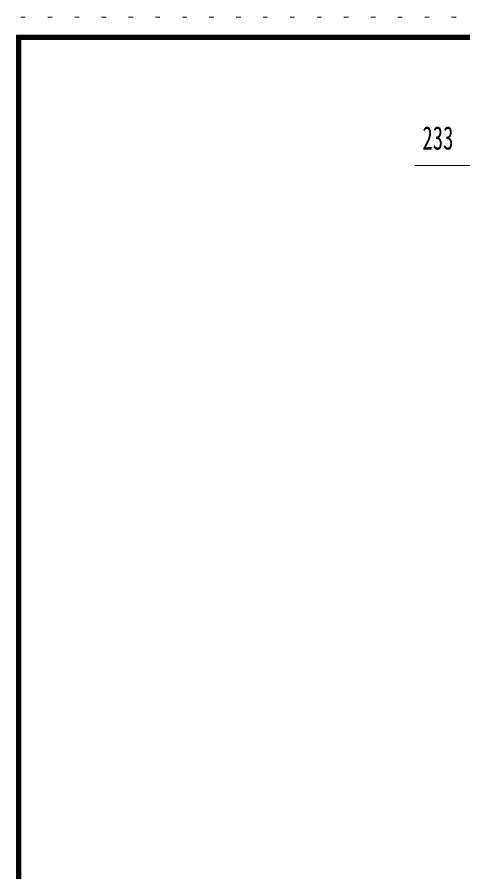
# Model space of a CAD drawing. Units: millimetres, scale not verified. Extents: x -34436 to 34436, y -16161 to 16159.
# Drawn here: x -11477 to -7503, y 8540 to 16159 of the extents above; entities that cross this region are included whole.
import ezdxf
from ezdxf.enums import TextEntityAlignment as Align

# ---------------------------------------------------------------- set-up
doc = ezdxf.new("R2010")
doc.units = ezdxf.units.MM
doc.header["$LTSCALE"] = 80
doc.linetypes.add('USER4', pattern=[3, 0.5, -2.5])
for name, color, linetype, lineweight in [('0-5_1-58DIM', 3, 'Continuous', 18), ('0-C_F-F1PAPER', 5, 'Continuous', 18), ('0-D_F-E_J_ADD', 5, 'USER4', 18)]:
    doc.layers.add(name, color=color, linetype=linetype, lineweight=lineweight)
doc.styles.add('ＭＳ ゴシック', font='')
doc.styles.get('ＭＳ ゴシック').set_extended_font_data('MS Gothic')

msp = doc.modelspace()

# ---------------------------------------------------------------- linework, layer by layer
at = {"layer": '0-5_1-58DIM'}
msp.add_line((-7303.26, 14835.49), (-7931.26, 14835.49), dxfattribs=at)
at = {"layer": '0-C_F-F1PAPER'}
for points in [[(34436.13, -16160.99), (-11483.87, -16160.99), (-11483.87, 15999.01), (34436.13, 15999.01)], [(34432.13, -16156.99), (-11479.87, -16156.99), (-11479.87, 15995.01), (34432.13, 15995.01)], [(34428.13, -16152.99), (34428.13, 15991.01), (-11475.87, 15991.01), (-11475.87, -16152.99)], [(34424.13, -16148.99), (-11471.87, -16148.99), (-11471.87, 15987.01), (34424.13, 15987.01)], [(34420.13, -16144.99), (34420.13, 15983.01), (-11467.87, 15983.01), (-11467.87, -16144.99)], [(34416.13, -16140.99), (-11463.87, -16140.99), (-11463.87, 15979.01), (34416.13, 15979.01)], [(34412.13, -16136.99), (34412.13, 15975.01), (-11459.87, 15975.01), (-11459.87, -16136.99)], [(34408.13, -16132.99), (-11455.87, -16132.99), (-11455.87, 15971.01), (34408.13, 15971.01)], [(34404.13, -16128.99), (-11451.87, -16128.99), (-11451.87, 15967.01), (34404.13, 15967.01)], [(34400.13, -16124.99), (-11447.87, -16124.99), (-11447.87, 15963.01), (34400.13, 15963.01)], [(34396.13, -16120.99), (34396.13, 15959.01), (-11443.87, 15959.01), (-11443.87, -16120.99)]]:
    msp.add_lwpolyline(points, close=True, dxfattribs=at)
at = {"layer": '0-D_F-E_J_ADD'}
msp.add_lwpolyline([(196.13, 7759.01), (-11683.87, 7759.01), (-11683.87, 16159.01), (196.13, 16159.01)], close=True, dxfattribs=at)

# ---------------------------------------------------------------- texts
at = {"layer": '0-5_1-58DIM', "color": 7, "style": 'ＭＳ ゴシック', "width": 0.65}
msp.add_text('233', height=208.4, dxfattribs=at).set_placement((-7864.34, 14915.49), align=Align.BOTTOM_LEFT)

doc.saveas('drawing.dxf')
